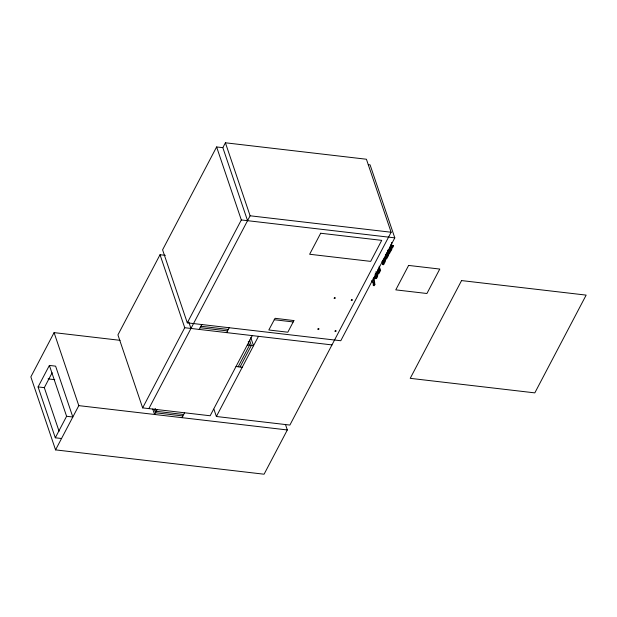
<?xml version="1.0" encoding="UTF-8"?>
<svg xmlns="http://www.w3.org/2000/svg" width="617" height="617" viewBox="0 0 617 617"><rect width="100%" height="100%" fill="white"/><g stroke="black" fill="none" stroke-linecap="round" stroke-linejoin="round"><path stroke-width="0.93" d="M392.852 247.116L390.322 246.484L392.852 247.116L393.615 245.666L391.502 245.103L391.664 242.466M374.912 276.593C376.085 278.414 376.501 273.292 375.298 272.953M120.091 340.329L54.088 332.625L30.85 376.887L55.561 449.886L264.084 474.211L287.321 429.956L285.47 424.481M61.53 438.51L55.306 437.785L38.084 386.928L49.383 365.418L55.607 366.151L72.821 417.007L66.597 416.282L49.383 365.418M59.07 431.244L44.316 387.653L52.136 372.768M55.306 437.785L66.597 416.282M55.561 449.886L78.799 405.631L54.088 332.625M165.364 255.353L160.027 254.728L117.932 334.892L142.643 407.891L210.15 415.765L252.237 335.609M247.556 220.678L222.845 147.671L216.613 146.946L162.587 249.839L187.298 322.845L340.777 340.746L394.795 237.853L370.084 164.855L368.303 164.646M222.845 147.671L225.406 142.789L366.421 159.24L391.132 232.239L289.89 425.067L216.382 416.498L213.906 409.194M142.643 407.891L184.738 327.727L160.027 254.728M187.298 322.845L241.324 219.953L216.613 146.946M148.874 408.616L250.116 215.788L225.406 142.789M157.158 409.588L154.589 414.477L152.746 409.025M199.245 329.424L201.813 324.534M182 417.67L184.568 412.781M226.655 332.625L229.223 327.735M238.193 366.768L249.484 345.258L248.258 341.625M240.059 366.984L251.35 345.481L249.507 340.029M216.382 416.498L258.469 336.334M387.561 250.625L388.278 252.376L389.728 249.87L391.294 250.086L391.957 248.821L391.255 246.592M384.052 260.428L383.28 261.847L382.687 261.924M378.807 267.732L379.679 270.308L377.812 273.755L376.918 272.961M384.769 258.091L385.532 260.351A1.357 0.578 -83.3 0 1 385.347 261.369L383.627 264.685L382.694 264.577L384.414 261.261A1.357 0.578 -83.3 0 0 384.599 260.243L384.106 258.23M386.581 252.939L387.453 255.515L385.579 258.955L384.692 258.168M389.728 249.87L389.998 250.664L388.209 253.919L387.283 253.055M391.224 246.661L390.291 246.553L391.024 248.713L390.353 249.978L389.497 247.432M391.918 247.008L392.682 245.558L393.615 245.666M390.222 250.818L390.661 249.978L390.931 250.772L389.497 253.51L388.988 254.15L388.533 253.88M379.162 266.128L380.62 270.416L378.745 273.863L378.152 273.763M387.515 253.047L388.386 255.623L386.512 259.071L385.918 258.97M374.11 277.534L374.866 284.584L374.28 285.694L373.347 285.586L373.933 284.476L373.27 278.306M382.694 264.577L382.424 263.783C384.499 261.222 384.522 257.297 381.892 261.924M385.309 256.842L385.725 257.428L386.527 255.97L385.933 254.227M377.542 271.634L377.959 272.22L378.753 270.763L378.167 269.02M250.116 215.788L391.132 232.239M241.324 219.953L394.795 237.853M391.502 245.103L390.569 244.995L392.682 245.558M391.024 248.713L391.957 248.821M389.998 250.664L390.931 250.772M387.453 255.515L388.386 255.623M385.602 257.443L386.658 257.536M383.512 259.618L384.453 259.734M379.679 270.308L380.62 270.416M377.835 272.236L378.892 272.328M376.046 275.83L376.987 275.938M375.337 277.195L376.27 277.303M371.488 280.75L373.077 282.655L374.018 282.771M373.933 284.476L374.866 284.584M274.218 319.722L293.214 321.943M200.918 326.246L228.329 329.447M200.147 327.712L227.557 330.913M184.738 327.727L331.977 344.911M247.301 345.003L253.533 345.736L250.764 337.561M236.01 366.513L242.242 367.238M48.064 378.892L54.766 379.671M38.084 386.928L44.316 387.653M183.673 414.493L156.263 411.3L155.337 408.57M182.902 415.958L155.492 412.765L154.258 409.133M78.799 405.631L287.321 429.956M375.491 278.714C377.095 279.254 378.29 275.059 377.504 273.57M386.535 257.551L385.363 254.335M389.119 252.415L388.147 249.661M374.249 277.881C375.992 281.005 378.067 272.76 375.961 271.681M376 277.095L375.082 274.164M383.358 263.891L383.627 264.685M377.889 269.999L378.476 271.742M188.802 322.066L190.962 328.46M373.077 282.655L373.347 285.586M293.908 320.578L287.823 332.208L268.827 329.987L275.051 318.303L293.908 320.578M320.678 233.241L309.641 254.258L370.686 261.377L381.722 240.36L320.678 233.241M318.156 328.714L317.794 329.409L318.68 329.517L319.051 328.815L318.156 328.714M334.453 297.672L334.09 298.373L334.977 298.474L335.347 297.78L334.453 297.672M335.286 330.712L334.923 331.406L335.81 331.514L336.18 330.812L335.286 330.712M351.582 299.669L351.22 300.371L352.106 300.471L352.477 299.777L351.582 299.669M408.616 265.426L395.782 289.867L426.925 293.499L439.759 269.058L408.616 265.426M461.562 280.581L410.228 378.337L534.823 392.875L586.15 295.111L461.562 280.581"/></g></svg>
